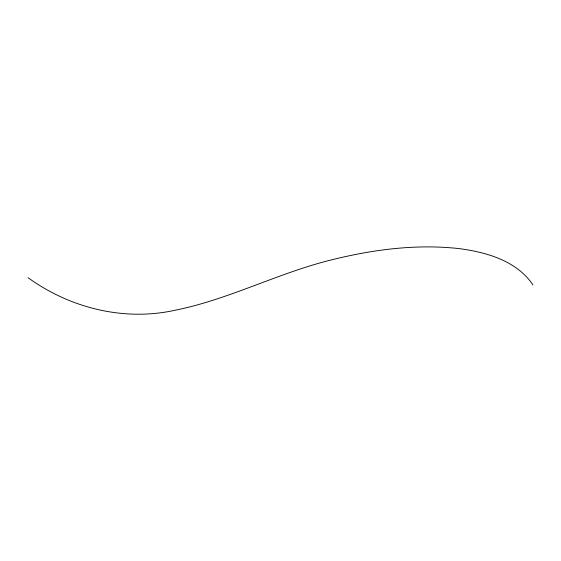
<?xml version="1.0" encoding="UTF-8"?>
<svg xmlns="http://www.w3.org/2000/svg" width="561" height="561" viewBox="0 0 561 561"><rect width="100%" height="100%" fill="white"/><g stroke="black" fill="none" stroke-linecap="round" stroke-linejoin="round"><path stroke-width="0.84" d="M28.05 277.695C69.739 307.87 123.357 321.376 174.036 310.464C226.595 300.114 274.546 274.799 326.186 261.237C369.383 250.024 414.495 243.649 459.087 248.6C486.464 252.212 516.688 260.753 532.95 284.918"/></g></svg>
